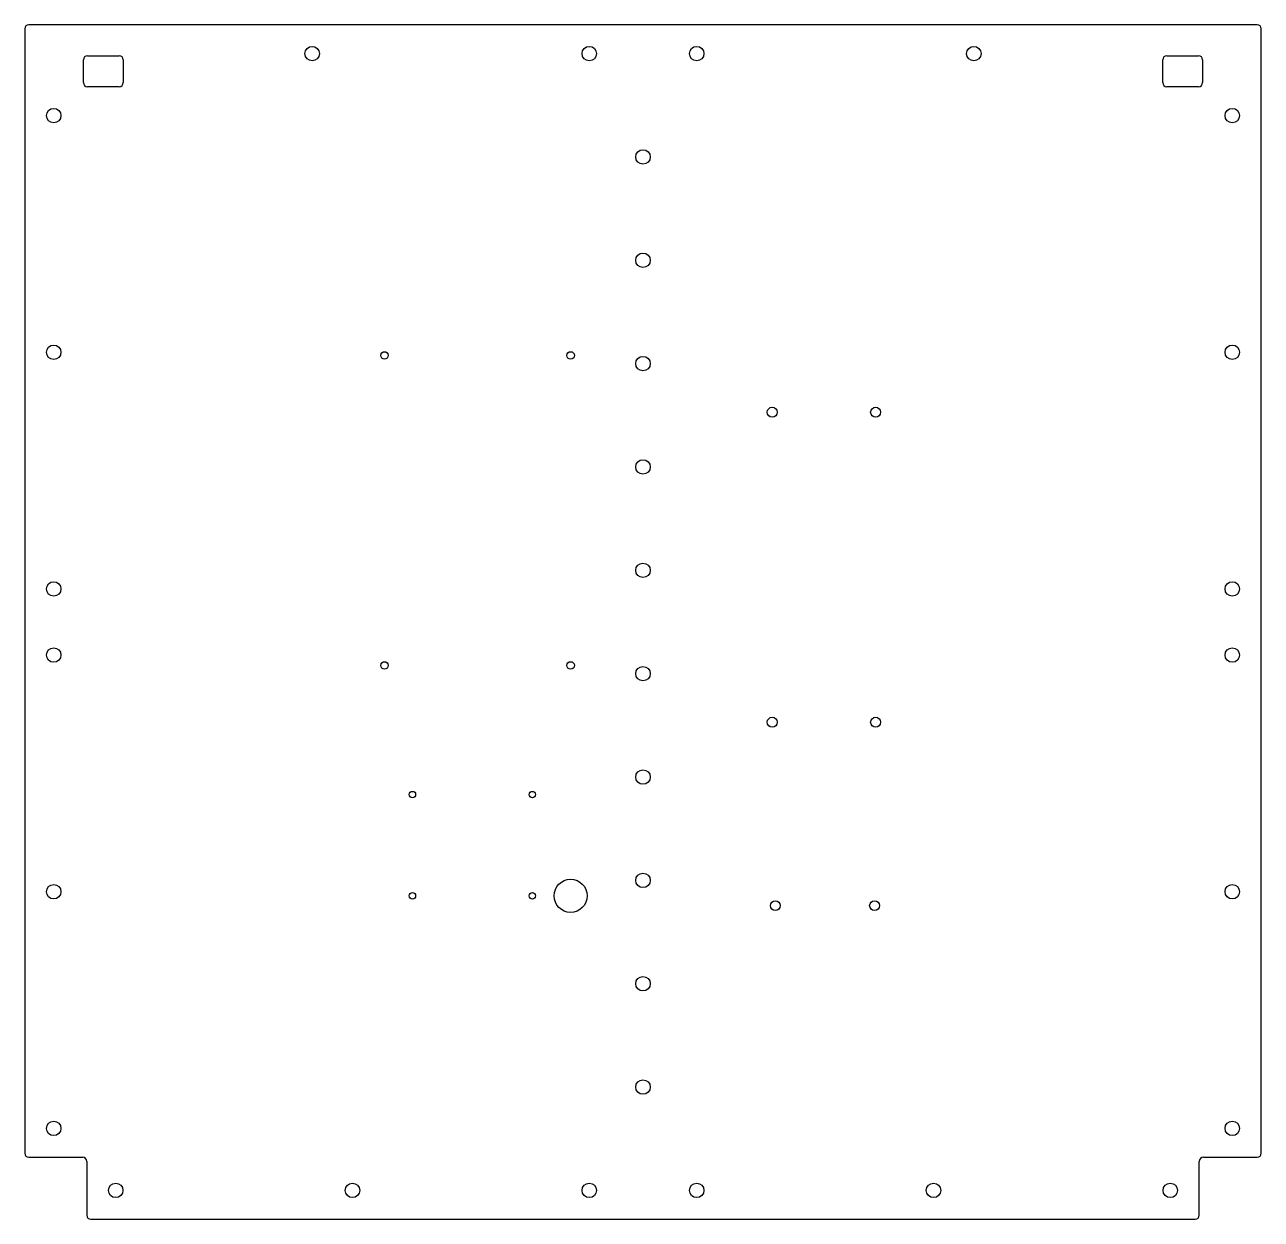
# Model space of a CAD drawing. Header units: millimetres. Extents: x -299 to 299, y -289 to 289.
import ezdxf

# ---------------------------------------------------------------- set-up
doc = ezdxf.new("R2010")
doc.units = ezdxf.units.MM
doc.layers.add('CUTOUTS', color=1, linetype='CONTINUOUS')
doc.layers.add('PERIMETER', color=5, linetype='CONTINUOUS')

msp = doc.modelspace()

# ---------------------------------------------------------------- linework, layer by layer
at = {"layer": 'CUTOUTS'}
for p, q in [((-270.65, 261), (-270.65, 272)), ((-268.65, 274), (-253.35, 274)), ((-251.35, 272), (-251.35, 261)), ((251.35, 261), (251.35, 272)), ((253.35, 274), (268.65, 274)), ((270.65, 272), (270.65, 261)), ((-253.35, 259), (-268.65, 259)), ((268.65, 259), (253.35, 259))]:
    msp.add_line(p, q, dxfattribs=at)
for centre, radius in [((-160, 275), 3.5), ((-26, 275), 3.5), ((26, 275), 3.5), ((160, 275), 3.5), ((-285, 245), 3.5), ((285, 245), 3.5), ((0, 225), 3.5), ((0, 175), 3.5), ((-285, 130.5), 3.5), ((285, 130.5), 3.5), ((-125, 129), 1.8), ((-35, 129), 1.8), ((0, 125), 3.5), ((62.5, 101.5), 2.4), ((112.5, 101.5), 2.4), ((0, 75), 3.5), ((0, 25), 3.5), ((-285, 16), 3.5), ((285, 16), 3.5), ((-285, -16), 3.5), ((285, -16), 3.5), ((-125, -21), 1.8), ((-35, -21), 1.8), ((0, -25), 3.5), ((62.5, -48.5), 2.4), ((112.5, -48.5), 2.4), ((0, -75), 3.5), ((-111.5, -83.5), 1.55), ((-53.5, -83.5), 1.55), ((-35, -132.5), 8), ((0, -125), 3.5), ((-285, -130.5), 3.5), ((-111.5, -132.5), 1.55), ((-53.5, -132.5), 1.55), ((285, -130.5), 3.5), ((64, -137.25), 2.4), ((112, -137.25), 2.4), ((0, -175), 3.5), ((0, -225), 3.5), ((-285, -245), 3.5), ((285, -245), 3.5), ((-255, -275), 3.5), ((-140.5, -275), 3.5), ((-26, -275), 3.5), ((26, -275), 3.5), ((140.5, -275), 3.5), ((255, -275), 3.5)]:
    msp.add_circle(centre, radius, dxfattribs=at)
for centre, start, end in [((-268.65, 272), 90, 180), ((-253.35, 272), 0, 90), ((253.35, 272), 90, 180), ((268.65, 272), 0, 90), ((-268.65, 261), 180, 270), ((-253.35, 261), -90, 0), ((253.35, 261), 180, 270), ((268.65, 261), -90, 0)]:
    msp.add_arc(centre, 2, start, end, dxfattribs=at)
at = {"layer": 'PERIMETER'}
for p, q in [((297, 289), (-297, 289)), ((-299, 287), (-299, -257)), ((299, -257), (299, 287)), ((-297, -259), (-271, -259)), ((-269, -261), (-269, -287)), ((269, -287), (269, -261)), ((271, -259), (297, -259)), ((-267, -289), (267, -289))]:
    msp.add_line(p, q, dxfattribs=at)
for centre, start, end in [((-297, 287), 90, 180), ((297, 287), 0, 90), ((-297, -257), 180, 270), ((297, -257), -90, 0), ((-271, -261), 0, 90), ((271, -261), 90, 180), ((-267, -287), 180, 270), ((267, -287), -90, 0)]:
    msp.add_arc(centre, 2, start, end, dxfattribs=at)

doc.saveas('drawing.dxf')
